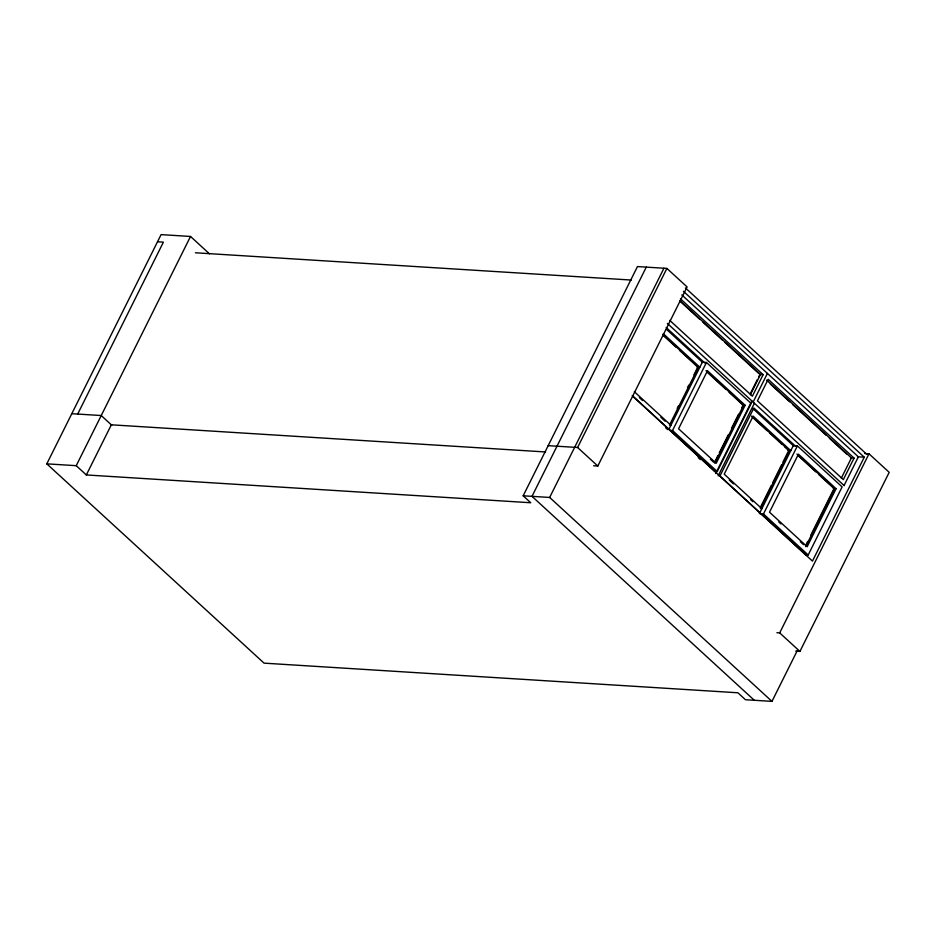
<?xml version="1.0" encoding="UTF-8"?>
<svg xmlns="http://www.w3.org/2000/svg" width="936" height="936" viewBox="0 0 936 936"><rect width="100%" height="100%" fill="white"/><g stroke="black" fill="none" stroke-linecap="round" stroke-linejoin="round"><path stroke-width="1.4" d="M797.297 650.59L771.966 701.38L745.477 699.73L737.896 692.78L264.057 663.144L46.8 463.846L161.086 234.62L190.523 236.457L209.465 253.831M77.688 414.063L163.402 242.143L157.517 241.78M46.8 463.846L76.237 465.683L190.523 236.457M76.237 465.683L86.334 474.95L111.337 424.815M86.334 474.95L530.747 502.749L523.177 495.799L637.463 266.573L666.888 268.41L687.106 286.942L597.811 466.034L593.611 465.765M646.285 267.123L531.999 496.349L754.311 700.28M523.177 495.799L549.654 497.449L663.952 268.222M548.168 445.653L577.606 447.49L666.888 268.41M677.208 408.365L678.495 405.791M687.492 387.738L688.779 385.152M693.927 374.845L697.776 367.111L679.501 350.333M669.439 425.166L698.373 367.146L662.875 334.585M669.064 428.969L702.339 362.22L706.458 362.478L751.175 403.498L717.245 471.545L714.496 471.381M669.778 430.361L672.528 430.525L706.458 362.478M714.788 461.869L718.006 455.422M719.293 452.849L728.29 434.795M731.507 428.349L738.574 414.168M741.792 407.722L743.079 405.136L729.097 392.313M714.741 463.203L743.664 405.171L706.025 370.644M750.415 393.448L757.353 379.525M758.616 376.997L759.88 374.47M745.138 405.265L716.204 463.285L678.565 428.758L707.499 370.738L745.138 405.265L742.388 405.089M750.368 394.758L760.465 374.505L679.945 300.631M680.449 298.83L763.121 374.669L752.392 396.185L669.72 320.346M715.666 473.546L751.865 400.924M753.129 402.082L767.426 373.405M718.181 475.862L754.393 403.24M760.442 507.265L771.369 485.351M772.656 482.765L781.654 464.712M782.941 462.138L788.077 451.819M760.383 508.599L789.317 450.567L751.667 416.04M759.353 513.7L793.283 445.653L797.402 445.91L842.119 486.919L808.189 554.978L805.44 554.802M760.722 513.782L763.472 513.958L797.402 445.91M806.376 544.015L807.663 541.429M810.88 534.982L834.023 488.569L818.965 474.751M805.685 546.624L834.608 488.604L796.969 454.077M836.082 488.697L807.148 546.718L769.509 512.191L798.443 454.159L836.082 488.697L833.332 488.522M841.312 478.179L851.409 457.926L766.596 380.121M854.065 458.09L843.336 479.618L757.446 400.819L768.175 379.302L854.065 458.09L850.532 457.88M844.073 485.515L858.37 456.826L681.817 294.91M683.444 291.33L864.256 457.201L812.46 561.097L632.724 396.22M776.903 632.713L779.7 632.888L868.994 453.796L889.2 472.341L799.917 651.421L795.705 651.163M195.378 252.779L631.344 280.051M697.098 367.064L699.835 367.24L663.273 333.696M759.587 374.447L763.121 374.669M864.782 453.539L868.994 453.796M788.042 450.485L790.78 450.661L753.141 416.134L724.218 474.154L761.857 508.681M857.47 456.78L864.256 457.201M71.803 413.7L101.228 415.537L111.758 425.201M111.127 424.792L545.63 451.971M685.433 287.925L866.923 454.428M680.437 301.579L699.754 319.316M702.983 322.265L722.299 339.99M724.452 341.968L758.803 373.476M770.305 384.029L789.633 401.755M792.85 404.703L826.137 435.24M829.355 438.2L846.53 453.948M667.368 323.411L844.26 485.69M666.151 327.506L704.796 362.969M795.74 446.39L753.866 407.979L719.948 476.038L805.837 554.826M666.49 329.332L702.679 362.536M753.176 408.845L793.623 445.957M707.593 372.586L725.868 389.353M797.46 455.025L815.736 471.791M663.367 335.533L676.272 347.373M752.158 416.988L767.216 430.806M769.369 432.771L782.274 444.612M784.427 446.589L788.72 450.532M710.436 459.248L713.665 462.208M778.799 521.96L780.94 523.938M800.303 541.687L803.533 544.647M634.339 391.716L670.913 425.26M639.323 397.543L642.552 400.503M660.839 417.269L665.133 421.223M729.191 479.981L733.496 483.924M750.707 499.719L752.86 501.684M672.528 430.525L717.245 471.545M763.472 513.958L808.189 554.978M632.221 395.565L714.893 471.405M665.554 427.658L667.684 429.612M698.221 457.622L700.35 459.576M577.606 447.49L597.811 466.034M779.7 632.888L799.917 651.421M549.654 497.449L771.966 701.38"/></g></svg>
